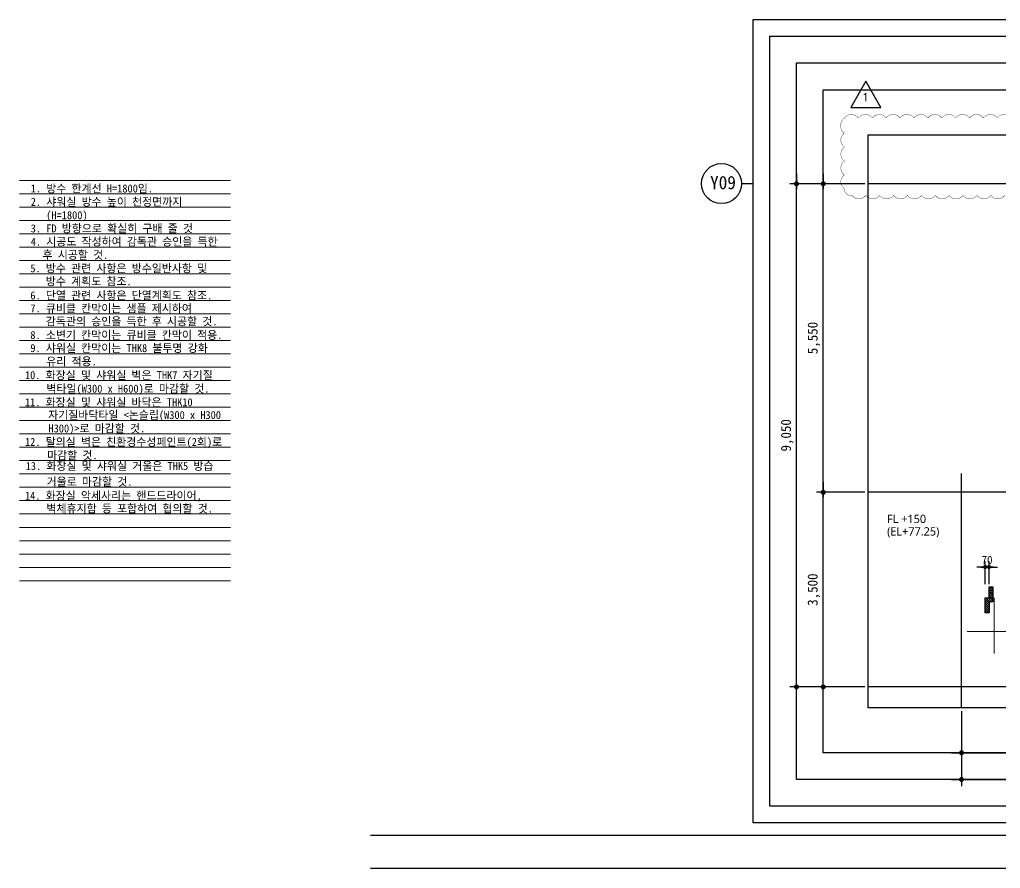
# Model space of a CAD drawing. Header units: millimetres. Extents: x -423835 to -174325, y -1379898 to -1311126.
# Drawn here: x -228550 to -210905, y -1363332 to -1348068 of the extents above; entities that cross this region are included whole.
import ezdxf
from ezdxf.enums import TextEntityAlignment as Align

# ---------------------------------------------------------------- set-up
doc = ezdxf.new("R2010")
doc.units = ezdxf.units.MM
doc.header["$LTSCALE"] = 100
doc.header["$MEASUREMENT"] = 0
doc.header["$PDSIZE"] = -10
doc.layers.get('0').update_dxf_attribs({"linetype": 'CONTINUOUS'})
doc.layers.get('Defpoints').update_dxf_attribs({"color": 153, "linetype": 'CONTINUOUS'})
for name, color, linetype, lineweight in [('A-AXIS-BUBL', 7, 'CONTINUOUS', 25), ('A-BORD-TEXT', 3, 'CONTINUOUS', 25), ('A-WAXK-PATT', 8, 'CONTINUOUS', 18), ('A-XXXX-NOTE', 3, 'CONTINUOUS', 25), ('A-XXXX-TXT2', 3, 'CONTINUOUS', 25), ('REV-202205', 20, 'CONTINUOUS', 25)]:
    doc.layers.add(name, color=color, linetype=linetype, lineweight=lineweight)
for name, color, linetype in [('A-DIMS', 7, 'CONTINUOUS'), ('AA-AXIS-LINE-1', 1, 'CONTINUOUS'), ('AA-ELE-2', 3, 'CONTINUOUS')]:
    doc.layers.add(name, color=color, linetype=linetype)
doc.layers.add('A-XXXX-NPLT', color=144, linetype='CONTINUOUS', lineweight=0, plot=False)
doc.layers.add('Defpoint', color=181, linetype='CONTINUOUS', plot=False)
doc.styles.add('HY울릉도L', font='')
doc.styles.add('돋움체', font='')
doc.styles.add('맑은고딕', font='malgun.ttf')
doc.styles.get('HY울릉도L').set_extended_font_data('HYwulM')
doc.styles.get('돋움체').set_extended_font_data('DotumChe')
doc.dimstyles.new('CDIM', dxfattribs={"dimtxt": 3, "dimasz": 1.5, "dimexe": 2, "dimexo": 1, "dimgap": 1, "dimtad": 1, "dimdec": 0, "dimrnd": 0.5, "dimzin": 0, "dimdsep": 32, "dimlunit": 6, "dimtxsty": 'HY울릉도L', "dimblk1": '_CIDOT', "dimblk2": '_CIDOT', "dimsah": 1, "dimcen": 5.5, "dimclrd": 2, "dimclre": 2, "dimclrt": 7, "dimadec": 0, "dimazin": 0, "dimtfac": 1, "dimtdec": 0, "dimtix": 1, "dimtmove": 2, "dimatfit": 1, "dimldrblk": '_CIDOT', "dimfxl": 1, "dimtolj": 1, "dimtzin": 0, "dimlwd": -1, "dimarcsym": 0})

# ---------------------------------------------------------------- blocks, each defined once
blk = doc.blocks.new('_CIDOT')
at = {"color": 0, "linetype": 'ByBlock'}
blk.add_line((2, 0), (-1, 0), dxfattribs=at)
at = {"color": 0, "linetype": 'ByBlock', "const_width": 0.5}
blk.add_lwpolyline([(-0.25, 0, 1), (0.25, 0, 1)], format="xyb", close=True, dxfattribs=at)
blk = doc.blocks.new('*D173')
at = {"layer": 'A-DIMS', "lineweight": -2, "transparency": 16777216}
for p, q in [((-213343, -1356569), (-214213, -1356569)), ((-213343, -1360069), (-214213, -1360069))]:
    blk.add_line(p, q, dxfattribs=at)
at = {"layer": 'A-DIMS', "transparency": 16777216}
blk.add_line((-214093, -1359979), (-214093, -1356659), dxfattribs=at)
at = {"layer": 'Defpoints', "color": 0, "transparency": 16777216}
for p in [(-214093, -1356569), (-213283, -1356569), (-213283, -1360069)]:
    blk.add_point(p, dxfattribs=at)
at = {"layer": 'A-DIMS', "transparency": 16777216, "xscale": 90, "yscale": 90, "zscale": 90}
for p, rotation in [((-214093, -1356569), 90), ((-214093, -1360069), 270)]:
    blk.add_blockref('_CIDOT', p, dxfattribs=dict(at, rotation=rotation))
at = {"layer": 'A-DIMS', "color": 3, "transparency": 16777216, "insert": (-214260, -1358319), "char_height": 180, "attachment_point": 5, "rotation": 90, "style": '돋움체'}
blk.add_mtext('\\A1;3,500', dxfattribs=at)
blk = doc.blocks.new('*D174')
at = {"layer": 'A-DIMS', "lineweight": -2, "transparency": 16777216}
for p, q in [((-213343, -1351019), (-214213, -1351019)), ((-213343, -1356569), (-214213, -1356569))]:
    blk.add_line(p, q, dxfattribs=at)
at = {"layer": 'A-DIMS', "transparency": 16777216}
blk.add_line((-214093, -1356479), (-214093, -1351109), dxfattribs=at)
at = {"layer": 'Defpoints', "color": 0, "transparency": 16777216}
for p in [(-214093, -1351019), (-213283, -1351019), (-213283, -1356569)]:
    blk.add_point(p, dxfattribs=at)
at = {"layer": 'A-DIMS', "transparency": 16777216, "xscale": 90, "yscale": 90, "zscale": 90}
for p, rotation in [((-214093, -1351019), 90), ((-214093, -1356569), 270)]:
    blk.add_blockref('_CIDOT', p, dxfattribs=dict(at, rotation=rotation))
at = {"layer": 'A-DIMS', "color": 3, "transparency": 16777216, "insert": (-214260, -1353794), "char_height": 180, "attachment_point": 5, "rotation": 90, "style": '돋움체'}
blk.add_mtext('\\A1;5,550', dxfattribs=at)
blk = doc.blocks.new('*D179')
at = {"layer": 'A-DIMS', "lineweight": -2, "transparency": 16777216}
for p, q in [((-211604, -1360503), (-211604, -1361373)), ((-207714, -1360503), (-207714, -1361373))]:
    blk.add_line(p, q, dxfattribs=at)
at = {"layer": 'A-DIMS', "transparency": 16777216}
blk.add_line((-211514, -1361253), (-207804, -1361253), dxfattribs=at)
at = {"layer": 'Defpoints', "color": 0, "transparency": 16777216}
for p in [(-211604, -1360443), (-207714, -1360443), (-207714, -1361253)]:
    blk.add_point(p, dxfattribs=at)
at = {"layer": 'A-DIMS', "transparency": 16777216, "xscale": 90, "yscale": 90, "zscale": 90, "rotation": 180}
blk.add_blockref('_CIDOT', (-211604, -1361253), dxfattribs=at)
at = {"layer": 'A-DIMS', "transparency": 16777216, "xscale": 90, "yscale": 90, "zscale": 90}
blk.add_blockref('_CIDOT', (-207714, -1361253), dxfattribs=at)
at = {"layer": 'A-DIMS', "color": 3, "transparency": 16777216, "insert": (-209659, -1361086), "char_height": 180, "attachment_point": 5, "style": '돋움체'}
blk.add_mtext('\\A1;3,890', dxfattribs=at)
blk = doc.blocks.new('*D270')
at = {"layer": 'A-DIMS', "lineweight": -2, "transparency": 16777216}
for p, q in [((-211179, -1358219), (-211179, -1357812)), ((-211109, -1358219), (-211109, -1357812))]:
    blk.add_line(p, q, dxfattribs=at)
at = {"layer": 'A-DIMS', "transparency": 16777216}
for p, q in [((-211254, -1357912), (-211329, -1357912)), ((-211109, -1357912), (-211179, -1357912)), ((-211034, -1357912), (-210959, -1357912))]:
    blk.add_line(p, q, dxfattribs=at)
at = {"layer": 'Defpoints', "color": 0, "transparency": 16777216}
for p in [(-211179, -1357912), (-211179, -1358269), (-211109, -1358269)]:
    blk.add_point(p, dxfattribs=at)
at = {"layer": 'A-DIMS', "transparency": 16777216, "xscale": 75, "yscale": 75, "zscale": 75, "rotation": 180}
blk.add_blockref('_CIDOT', (-211109, -1357912), dxfattribs=at)
at = {"layer": 'A-DIMS', "transparency": 16777216, "xscale": 75, "yscale": 75, "zscale": 75}
blk.add_blockref('_CIDOT', (-211179, -1357912), dxfattribs=at)
at = {"layer": 'A-DIMS', "color": 3, "transparency": 16777216, "insert": (-211144, -1357787), "char_height": 150, "attachment_point": 5, "style": '돋움체'}
blk.add_mtext('\\A1;70', dxfattribs=at)
blk = doc.blocks.new('*D326')
at = {"layer": 'A-DIMS', "lineweight": -2, "transparency": 16777216}
for p, q in [((-213343, -1351019), (-214693, -1351019)), ((-213343, -1360069), (-214693, -1360069))]:
    blk.add_line(p, q, dxfattribs=at)
at = {"layer": 'A-DIMS', "transparency": 16777216}
blk.add_line((-214573, -1359979), (-214573, -1351109), dxfattribs=at)
at = {"layer": 'Defpoints', "color": 0, "transparency": 16777216}
for p in [(-214573, -1351019), (-213283, -1351019), (-213283, -1360069)]:
    blk.add_point(p, dxfattribs=at)
at = {"layer": 'A-DIMS', "transparency": 16777216, "xscale": 90, "yscale": 90, "zscale": 90}
for p, rotation in [((-214573, -1351019), 90), ((-214573, -1360069), 270)]:
    blk.add_blockref('_CIDOT', p, dxfattribs=dict(at, rotation=rotation))
at = {"layer": 'A-DIMS', "color": 3, "transparency": 16777216, "insert": (-214740, -1355544), "char_height": 180, "attachment_point": 5, "rotation": 90, "style": '돋움체'}
blk.add_mtext('\\A1;9,050', dxfattribs=at)
blk = doc.blocks.new('A$C028158C4')
at = {"layer": 'A-AXIS-BUBL', "ltscale": 0.2}
blk.add_line((0, 0), (0, 175), dxfattribs=at)
blk.add_circle((3, 475), 300, dxfattribs=at)
blk = doc.blocks.new('*D383')
at = {"layer": 'A-DIMS', "lineweight": -2, "transparency": 16777216}
for p, q in [((-211604, -1360503), (-211604, -1361853)), ((-203504, -1360503), (-203504, -1361853))]:
    blk.add_line(p, q, dxfattribs=at)
at = {"layer": 'A-DIMS', "transparency": 16777216}
blk.add_line((-211514, -1361733), (-203594, -1361733), dxfattribs=at)
at = {"layer": 'Defpoints', "color": 0, "transparency": 16777216}
for p in [(-211604, -1360443), (-203504, -1360443), (-203504, -1361733)]:
    blk.add_point(p, dxfattribs=at)
at = {"layer": 'A-DIMS', "transparency": 16777216, "xscale": 90, "yscale": 90, "zscale": 90, "rotation": 180}
blk.add_blockref('_CIDOT', (-211604, -1361733), dxfattribs=at)
at = {"layer": 'A-DIMS', "transparency": 16777216, "xscale": 90, "yscale": 90, "zscale": 90}
blk.add_blockref('_CIDOT', (-203504, -1361733), dxfattribs=at)
at = {"layer": 'A-DIMS', "color": 3, "transparency": 16777216, "insert": (-207554, -1361566), "char_height": 180, "attachment_point": 5, "style": '돋움체'}
blk.add_mtext('\\A1;8,100', dxfattribs=at)
blk = doc.blocks.new('note-toilet')
at = {"layer": 'A-XXXX-NPLT'}
for p, q in [((0, -480), (3793, -480)), ((0, -720), (3793, -720)), ((0, -960), (3793, -960)), ((0, -1200), (3793, -1200)), ((0, -1440), (3793, -1440)), ((0, -1680), (3793, -1680)), ((0, -1920), (3793, -1920)), ((0, -2160), (3793, -2160)), ((0, -2400), (3793, -2400)), ((0, -2640), (3793, -2640)), ((0, -2880), (3793, -2880)), ((0, -3120), (3793, -3120)), ((0, -3360), (3793, -3360)), ((0, -3600), (3793, -3600)), ((0, -3840), (3793, -3840)), ((0, -4080), (3793, -4080)), ((0, -4320), (3793, -4320)), ((0, -4560), (3793, -4560)), ((0, -4800), (3793, -4800)), ((0, -5040), (3793, -5040)), ((0, -5280), (3793, -5280)), ((0, -5520), (3793, -5520)), ((0, -5760), (3793, -5760)), ((0, -6000), (3793, -6000)), ((0, -6240), (3793, -6240)), ((0, -6480), (3793, -6480)), ((0, -6720), (3793, -6720)), ((0, -6960), (3793, -6960)), ((0, -7200), (3793, -7200)), ((0, -7440), (3793, -7440)), ((0, -7680), (3793, -7680))]:
    blk.add_line(p, q, dxfattribs=at)
at = {"layer": 'A-XXXX-NOTE', "style": '돋움체'}
for s, p in [('1. 방수 한계선 H=1800임.', (200, -626)), ('2. 샤워실 방수 높이 천정면까지', (200, -866)), ('   (H=1800)', (200, -1106)), ('3. FD 방향으로 확실히 구배 줄 것', (200, -1344)), ('4. 시공도 작성하여 감독관 승인을 득한', (200, -1582)), ('후 시공할 것.', (413, -1819)), ('5. 방수 관련 사항은 방수일반사항 및  ', (193, -2062)), ('   방수 계획도 참조.', (193, -2296)), ('6. 단열 관련 사항은 단열계획도 참조.', (193, -2549)), ('7. 큐비클 칸막이는 샘플 제시하여 ', (193, -2782)), ('   감독관의 승인을 득한 후 시공할 것.', (193, -3016)), ('8. 소변기 칸막이는 큐비클 칸막이 적용. ', (193, -3262)), ('9. 샤워실 칸막이는 THK8 불투명 강화', (193, -3496)), ('유리 적용.', (480, -3736)), ('10. 화장실 및 샤워실 벽은 THK7 자기질', (96, -3983)), ('벽타일(W300 x H600)로 마감할 것.', (482, -4226)), ('11. 화장실 및 샤워실 바닥은 THK10 ', (96, -4471)), ('자기질바닥타일 <논슬립(W300 x H300', (513, -4700)), ('H300)>로 마감할 것.', (519, -4941)), ('12. 탈의실 벽은 친환경수성페인트(2회)로', (96, -5184)), ('     마감할 것.', (29, -5423)), ('13. 화장실 및 샤워실 거울은 THK5 방습', (109, -5617)), ('거울로 마감할 것.', (486, -5900)), ('14. 화장실 악세사리는 핸드드라이어,', (96, -6151)), ('벽체휴지함 등 포함하여 협의할 것.', (483, -6381))]:
    blk.add_text(s, height=144, dxfattribs=at).set_placement(p, align=Align.MIDDLE_LEFT)
blk = doc.blocks.new('A$C098F3C96')
at = {"layer": 'REV-202205'}
blk.add_lwpolyline([(2252, 3900), (0, 0), (4504, 0)], close=True, dxfattribs=at)
at = {"layer": 'A-BORD-TEXT', "style": '맑은고딕'}
blk.add_text('1', height=1250, dxfattribs=at).set_placement((2227, 1534), align=Align.MIDDLE)

msp = doc.modelspace()

# ---------------------------------------------------------------- hatches: boundary and pattern name
at = {"layer": 'A-WAXK-PATT'}
h = msp.add_hatch(dxfattribs=at)
h.set_pattern_fill('ANSI31', color=256, scale=200, angle=90)
h.set_pattern_definition([(135, (1341648.773, -1271045.41), (-17.67766953, -17.67766953), [])])
h.paths.add_polyline_path([(-211039.1, -1358269), (-211039.1, -1358539), (-211109.1, -1358539), (-211109.1, -1358739), (-211179.1, -1358739), (-211179.1, -1358469), (-211109.1, -1358469), (-211109.1, -1358269)])

# ---------------------------------------------------------------- linework, layer by layer
at = {"color": 3, "ltscale": 2}
for p, q in [((-222235.4, -1362732.1), (-178150.4, -1362732.1)), ((-178150.4, -1363332.1), (-222235.4, -1363332.1))]:
    msp.add_line(p, q, dxfattribs=at)
at = {"layer": 'A-WAXK-PATT'}
for p, q in [((-211014.1, -1358469), (-211014.1, -1359469)), ((-211504.1, -1359069), (-207814.1, -1359069))]:
    msp.add_line(p, q, dxfattribs=at)
at = {"layer": 'AA-AXIS-LINE-1'}
for p, q in [((-201491.4, -1351019), (-213282.8, -1351019)), ((-211604.1, -1360442.7), (-211604.1, -1356228)), ((-207445.1, -1356569), (-213282.8, -1356569)), ((-201491.4, -1360069), (-213282.8, -1360069))]:
    msp.add_line(p, q, dxfattribs=at)
at = {"layer": 'AA-ELE-2'}
msp.add_lwpolyline([(-211179.1, -1358739), (-211179.1, -1358469), (-211109.1, -1358469), (-211109.1, -1358269)], dxfattribs=at)
at = {"layer": 'Defpoints'}
for points in [[(-199421.4, -1348067.7), (-199421.4, -1362512.7), (-215352.8, -1362512.7), (-215352.8, -1348067.7)], [(-199721.4, -1348367.7), (-199721.4, -1362212.7), (-215052.8, -1362212.7), (-215052.8, -1348367.7)], [(-200201.4, -1348847.7), (-200201.4, -1361732.7), (-214572.8, -1361732.7), (-214572.8, -1348847.7)], [(-200681.4, -1349327.7), (-200681.4, -1361252.7), (-214092.8, -1361252.7), (-214092.8, -1349327.7)], [(-201491.4, -1350137.7), (-201491.4, -1360442.7), (-213282.8, -1360442.7), (-213282.8, -1350137.7)], [(-211039.1, -1358269), (-211039.1, -1358539), (-211109.1, -1358539), (-211109.1, -1358739), (-211179.1, -1358739), (-211179.1, -1358469), (-211109.1, -1358469), (-211109.1, -1358269)]]:
    msp.add_lwpolyline(points, close=True, dxfattribs=at)
at = {"layer": 'REV-202205', "const_width": 6}
msp.add_lwpolyline([(-210826.3, -1351226.5, -0.5205671), (-211076.3, -1351226.5, -0.5205671), (-211326.3, -1351226.5, -0.5205671), (-211576.3, -1351226.5, -0.5205671), (-211826.3, -1351226.5, -0.5205671), (-212076.3, -1351226.5, -0.5205671), (-212326.3, -1351226.5, -0.5205671), (-212576.3, -1351226.5, -0.5205671), (-212826.3, -1351226.5, -0.5205671), (-213076.3, -1351226.5, -0.5205671), (-213326.3, -1351226.5, -0.5205671), (-213576.3, -1351226.5, -0.5205671), (-213709.5, -1351109.7, -0.5205671), (-213709.5, -1350859.7, -0.5205671), (-213709.5, -1350609.7, -0.5205671), (-213709.5, -1350359.7, -0.5205671), (-213709.5, -1350109.7, -0.5205671), (-213709.5, -1349838.2, -0.5205671), (-213459.5, -1349838.2, -0.5205671), (-213209.5, -1349838.2, -0.5205671), (-212959.5, -1349838.2, -0.5205671), (-212709.5, -1349838.2, -0.5205671), (-212459.5, -1349838.2, -0.5205671), (-212209.5, -1349838.2, -0.5205671), (-211959.5, -1349838.2, -0.5205671), (-211709.5, -1349838.2, -0.5205671), (-211459.5, -1349838.2, -0.5205671), (-211209.5, -1349838.2, -0.5205671), (-210959.5, -1349838.2, -0.5205671), (-210709.5, -1349838.2, -0.5205671)], format="xyb", dxfattribs=at)

# ---------------------------------------------------------------- block references
at = {"xscale": 0.12, "yscale": 0.12, "zscale": 0.12}
msp.add_blockref('A$C098F3C96', (-213597.9, -1349645.5), dxfattribs=at)
at = {"xscale": 1.198871389331088, "yscale": 1.198871389331088, "zscale": 1.198871389331088, "rotation": 90}
msp.add_blockref('A$C028158C4', (-215352.8, -1351020), dxfattribs=at)
msp.add_blockref('note-toilet', (-228550.4, -1350478.6))

# ---------------------------------------------------------------- texts
at = {"layer": 'A-XXXX-TXT2', "ltscale": 0.2, "style": '돋움체'}
msp.add_text('Y09', height=240, dxfattribs=at).set_placement((-215895.5, -1350999.9), align=Align.MIDDLE)
at = {"layer": 'Defpoint', "style": '맑은고딕'}
for s, p in [('FL +150', (-212942.7, -1357046.5)), ('(EL+77.25)', (-212942.7, -1357271.5))]:
    msp.add_text(s, height=150, dxfattribs=at).set_placement(p, align=Align.MIDDLE_LEFT)

# ---------------------------------------------------------------- dimensions: what is measured, and where the dimension line sits
at = {"layer": 'A-DIMS'}
for base, p1, p2, angle, override, picture, middle in [((-214572.8, -1351019), (-213282.8, -1360069), (-213282.8, -1351019), 90, {"dimscale": 60, "dimtxsty": '돋움체', "dimclrd": 256, "dimclre": 256, "dimclrt": 3}, '*D326', (-214739.9, -1355544)), ((-214092.8, -1351019), (-213282.8, -1356569), (-213282.8, -1351019), 90, {"dimscale": 60, "dimtxsty": '돋움체', "dimclrd": 256, "dimclre": 256, "dimclrt": 3}, '*D174', (-214259.9, -1353794)), ((-214092.8, -1356569), (-213282.8, -1360069), (-213282.8, -1356569), 90, {"dimscale": 60, "dimtxsty": '돋움체', "dimclrd": 256, "dimclre": 256, "dimclrt": 3}, '*D173', (-214259.9, -1358319)), ((-211179.1, -1357912.3), (-211109.1, -1358269), (-211179.1, -1358269), 180, {"dimscale": 50, "dimtxsty": '돋움체', "dimclrd": 256, "dimclre": 256, "dimclrt": 3}, '*D270', (-211144.1, -1357787.2))]:
    dim = msp.add_linear_dim(base=base, p1=p1, p2=p2, angle=angle, dimstyle='CDIM', override=override, dxfattribs=at)
    dim.commit()
    dim.dimension.update_dxf_attribs({"geometry": picture, "text_midpoint": middle})
for base, p2, picture, middle in [((-207714.1, -1361252.7), (-207714.1, -1360442.7), '*D179', (-209659.1, -1361085.6)), ((-203504.1, -1361732.7), (-203504.1, -1360442.7), '*D383', (-207554.1, -1361565.6))]:
    dim = msp.add_linear_dim(base=base, p1=(-211604.1, -1360442.7), p2=p2, dimstyle='CDIM', override={"dimscale": 60, "dimtxsty": '돋움체', "dimclrd": 256, "dimclre": 256, "dimclrt": 3}, dxfattribs=at)
    dim.commit()
    dim.dimension.update_dxf_attribs({"geometry": picture, "text_midpoint": middle})

doc.saveas('drawing.dxf')
